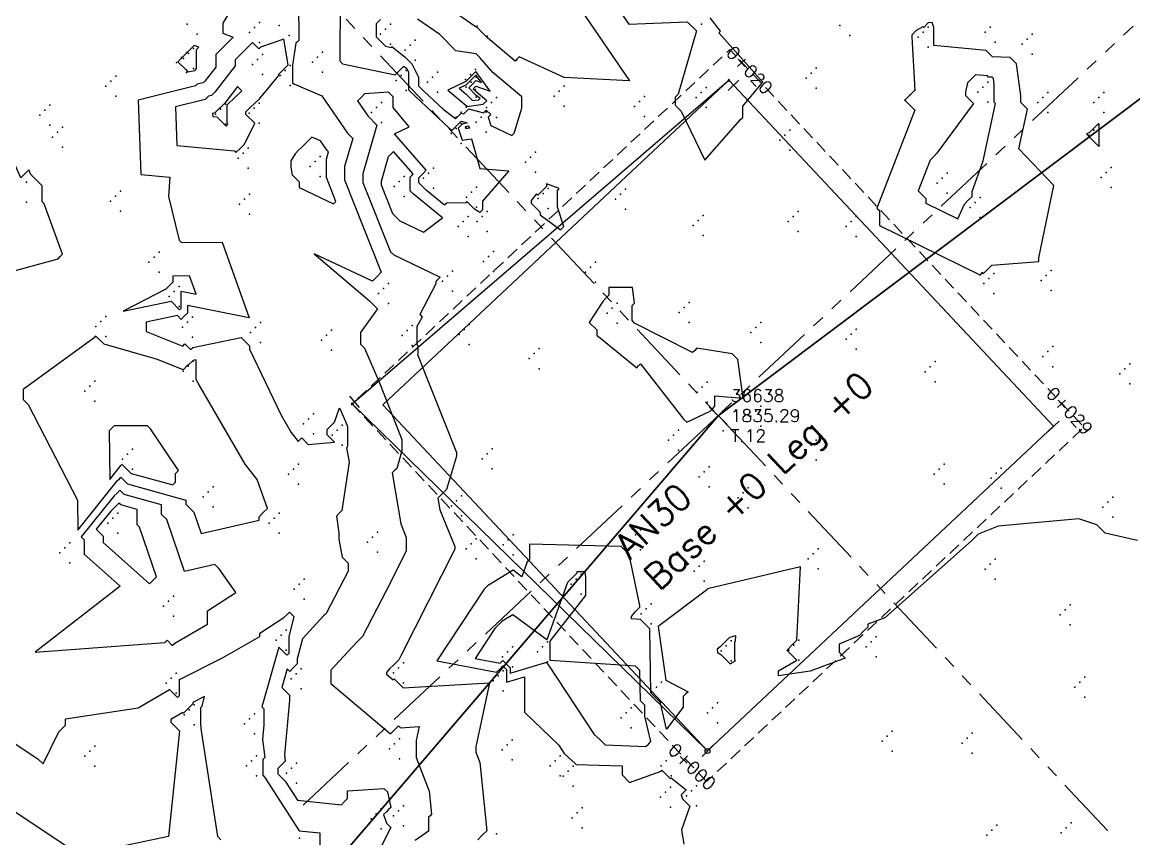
# Model space of a CAD drawing. Header units: metres. Extents: x 419582 to 423558, y 4805372 to 4807539.
# Drawn here: x 421937.01 to 421959.23, y 4806604.54 to 4806620.87 of the extents above; entities that cross this region are included whole.
import ezdxf

# ---------------------------------------------------------------- set-up
doc = ezdxf.new("R2010")
doc.units = ezdxf.units.M
doc.linetypes.add('HIDDEN', pattern=[0.375, 0.25, -0.125])
doc.linetypes.add('PHANTOM', pattern=[2.5, 1.25, -0.25, 0.25, -0.25, 0.25, -0.25])
for name, color, linetype in [('_pieds', 253, 'HIDDEN'), ('C-ROAD-CNTR-N', 92, 'Continuous'), ('C-ROAD-STAN', 11, 'Continuous'), ('C-ROAD-STAN-MAJR', 11, 'Continuous'), ('C-ROAD-STAN-MINR', 11, 'Continuous'), ('C-TINN', 4, 'Continuous'), ('C-TOPO-MAJR', 9, 'Continuous'), ('C-TOPO-MINR', 8, 'Continuous'), ('LS', 7, 'Continuous'), ('V-NODE', 1, 'Continuous'), ('V-NODE-TEXT', 11, 'Continuous')]:
    doc.layers.add(name, color=color, linetype=linetype)
doc.styles.get("Standard").update_dxf_attribs({"font": 'simplex.shx'})

# ---------------------------------------------------------------- blocks, each defined once
blk = doc.blocks.new('AN30 +0 +0')
at = {"linetype": 'PHANTOM', "flags": 128}
for points in [[(0, -11.382), (0, 11.382)], [(-11.382, 0), (11.382, 0)]]:
    blk.add_lwpolyline(points, dxfattribs=at)
at = {"flags": 128}
blk.add_lwpolyline([(-4.744, -4.744), (-4.744, 4.744), (4.744, 4.744), (4.744, -4.744)], close=True, dxfattribs=at)
at = {"layer": 'LS', "insert": (-3.273, -0.383), "char_height": 0.51577, "width": 9.13592, "attachment_point": 1}
blk.add_mtext('AN30\\PBase +0 Leg +0', dxfattribs=at)
blk = doc.blocks.new('*U67')
at = {"color": 0, "linetype": 'ByBlock', "lineweight": -2, "transparency": 16777216}
for p, q in [((-0.707, -0.707), (0.707, 0.707)), ((-0.707, 0.707), (0.707, -0.707))]:
    blk.add_line(p, q, dxfattribs=at)
blk = doc.blocks.new('AeccTickTriangle')
at = {"color": 0, "linetype": 'ByBlock', "lineweight": -2}
blk.add_lwpolyline([(0, 0.67), (-0.58, -0.33), (0.58, -0.33)], close=True, dxfattribs=at)
at = {"color": 0, "linetype": 'ByBlock', "lineweight": -2, "const_width": 0.0625}
blk.add_lwpolyline([(-0.03, 0, 1), (0.03, 0, 1)], format="xyb", close=True, dxfattribs=at)
blk = doc.blocks.new('AeccTickLine')
blk.add_line((0, -0.5), (0, 0.5))

msp = doc.modelspace()

# ---------------------------------------------------------------- linework, layer by layer
at = {"color": 31, "lineweight": 30, "true_color": 0xffbd7a, "elevation": 1718.013}
msp.add_lwpolyline([(423449.834, 4807399.592), (423130.593, 4807500.114), (421950.92, 4806612.998), (421795.045, 4806430.988), (421305.015, 4806147.038), (421305.015, 4806147.038), (420630.083, 4805770.97), (419765.157, 4805549.54), (419617.356, 4805580.088)], dxfattribs=at)
at = {"layer": '_pieds', "elevation": 1838.947, "flags": 128}
msp.add_lwpolyline([(421950.688, 4806605.684), (421943.602, 4806613.234), (421951.152, 4806620.32), (421958.238, 4806612.77)], close=True, dxfattribs=at)
at = {"layer": 'C-ROAD-CNTR-N', "color": 92, "linetype": 'Continuous', "lineweight": -3, "flags": 128}
msp.add_lwpolyline([(421950.707, 4806606.296), (421943.602, 4806613.234), (421951.133, 4806619.708), (421957.626, 4806612.789)], dxfattribs=at)
at = {"layer": 'C-ROAD-STAN', "color": 11, "linetype": 'Continuous', "lineweight": -3}
msp.add_circle((421950.707, 4806606.296), 0.05, dxfattribs=at)
at = {"layer": 'C-TINN', "color": 4, "linetype": 'Continuous', "lineweight": -3}
for p in [(421940.3, 4806620.83, 1832.55), (421941.65, 4806620.76, 1833.47), (421941.75, 4806620.86, 1833.47), (421942.14, 4806620.8, 1833.78), (421944.37, 4806620.83, 1836.12), (421946.1, 4806620.79, 1834.95), (421950.59, 4806620.83, 1836.09), (421953.35, 4806620.8, 1835.24), (421955.12, 4806620.77, 1836.08), (421956.36, 4806620.77, 1835.27), (421940.5, 4806620.63, 1832.55), (421941.55, 4806620.66, 1833.47), (421942.34, 4806620.6, 1833.78), (421944.17, 4806620.63, 1836.12), (421944.27, 4806620.73, 1836.12), (421946.3, 4806620.59, 1834.95), (421953.55, 4806620.6, 1835.24), (421954.92, 4806620.57, 1836.08), (421955.02, 4806620.67, 1836.08), (421956.26, 4806620.67, 1835.27), (421957.1, 4806620.53, 1835.33), (421957.2, 4806620.63, 1835.33), (421940.43, 4806620.34, 1831.85), (421941.75, 4806620.46, 1833.47), (421944.37, 4806620.43, 1836.12), (421944.66, 4806620.31, 1836.69), (421944.76, 4806620.41, 1836.69), (421944.86, 4806620.51, 1836.69), (421955.12, 4806620.37, 1836.08), (421956.46, 4806620.47, 1835.27), (421957, 4806620.43, 1835.33), (421940.19, 4806620.16, 1832.04), (421940.23, 4806620.14, 1831.85), (421940.29, 4806620.26, 1832.04), (421940.33, 4806620.24, 1831.85), (421941.71, 4806620.12, 1834.9), (421941.81, 4806620.22, 1834.9), (421942.91, 4806620.17, 1834.53), (421943.01, 4806620.27, 1834.53), (421944.86, 4806620.11, 1836.69), (421957.2, 4806620.23, 1835.33), (421940.09, 4806620.06, 1832.04), (421940.29, 4806619.86, 1832.04), (421940.43, 4806619.94, 1831.85), (421941.61, 4806620.02, 1834.9), (421942.26, 4806619.9, 1833.93), (421942.36, 4806620, 1833.93), (421942.81, 4806620.07, 1834.53), (421943.01, 4806619.87, 1834.53), (421944.683, 4806619.901, 1834.787), (421945.31, 4806619.87, 1836.89), (421946.07, 4806619.92, 1836.59), (421952.88, 4806619.95, 1835.54), (421938.78, 4806619.69, 1832.4), (421938.88, 4806619.79, 1832.4), (421941.81, 4806619.82, 1834.9), (421942.16, 4806619.8, 1833.93), (421944.483, 4806619.701, 1834.787), (421944.583, 4806619.801, 1834.787), (421945.11, 4806619.67, 1836.89), (421945.21, 4806619.77, 1836.89), (421945.87, 4806619.72, 1836.59), (421945.97, 4806619.82, 1836.59), (421945.98, 4806619.67, 1834.4), (421946.08, 4806619.77, 1834.4), (421952.68, 4806619.75, 1835.54), (421952.78, 4806619.85, 1835.54), (421956.31, 4806619.67, 1837.24), (421938.68, 4806619.59, 1832.4), (421942.36, 4806619.6, 1833.93), (421944.683, 4806619.501, 1834.787), (421945.31, 4806619.47, 1836.89), (421945.88, 4806619.57, 1834.4), (421946.07, 4806619.52, 1836.59), (421947.74, 4806619.49, 1835.07), (421947.84, 4806619.59, 1835.07), (421950.58, 4806619.46, 1836.6), (421950.68, 4806619.56, 1836.6), (421952.88, 4806619.55, 1835.54), (421954.85, 4806619.51, 1836), (421956.11, 4806619.47, 1837.24), (421956.21, 4806619.57, 1837.24), (421957.51, 4806619.46, 1835.37), (421958.63, 4806619.46, 1835.25), (421937.56, 4806619.21, 1832.44), (421938.88, 4806619.39, 1832.4), (421941.07, 4806619.23, 1835.08), (421941.74, 4806619.25, 1833.84), (421944.19, 4806619.26, 1835.19), (421946.08, 4806619.37, 1834.4), (421946.39, 4806619.26, 1836.73), (421946.49, 4806619.36, 1836.73), (421947.64, 4806619.39, 1835.07), (421949.35, 4806619.28, 1835.12), (421949.45, 4806619.38, 1835.12), (421950.48, 4806619.36, 1836.6), (421954.65, 4806619.31, 1836), (421954.75, 4806619.41, 1836), (421956.31, 4806619.27, 1837.24), (421957.31, 4806619.26, 1835.37), (421957.41, 4806619.36, 1835.37), (421958.43, 4806619.26, 1835.25), (421958.53, 4806619.36, 1835.25), (421937.36, 4806619.01, 1832.44), (421937.46, 4806619.11, 1832.44), (421940.87, 4806619.03, 1835.08), (421940.97, 4806619.13, 1835.08), (421941.54, 4806619.05, 1833.84), (421941.64, 4806619.15, 1833.84), (421943.99, 4806619.06, 1835.19), (421944.09, 4806619.16, 1835.19), (421945.68, 4806618.97, 1836.13), (421945.78, 4806619.07, 1836.13), (421945.88, 4806619.17, 1836.13), (421946.18, 4806618.97, 1835.41), (421946.28, 4806619.07, 1835.41), (421946.29, 4806619.16, 1836.73), (421947.84, 4806619.19, 1835.07), (421949.25, 4806619.18, 1835.12), (421949.45, 4806618.98, 1835.12), (421950.68, 4806619.16, 1836.6), (421954.85, 4806619.11, 1836), (421957.51, 4806619.06, 1835.37), (421958.63, 4806619.06, 1835.25), (421937.56, 4806618.81, 1832.44), (421937.81, 4806618.77, 1832.49), (421941.07, 4806618.83, 1835.08), (421941.74, 4806618.85, 1833.84), (421944.19, 4806618.86, 1835.19), (421945.78, 4806618.84, 1834.71), (421945.88, 4806618.77, 1836.13), (421946.08, 4806618.87, 1835.41), (421946.49, 4806618.96, 1836.73), (421958.53, 4806618.81, 1834.98), (421937.61, 4806618.57, 1832.49), (421937.71, 4806618.67, 1832.49), (421945.58, 4806618.64, 1834.71), (421945.68, 4806618.74, 1834.71), (421946.28, 4806618.67, 1835.41), (421952.25, 4806618.61, 1835.23), (421952.35, 4806618.71, 1835.23), (421958.33, 4806618.61, 1834.98), (421958.43, 4806618.71, 1834.98), (421937.81, 4806618.37, 1832.49), (421941.52, 4806618.35, 1833.79), (421945.78, 4806618.44, 1834.71), (421952.15, 4806618.51, 1835.23), (421952.35, 4806618.31, 1835.23), (421958.53, 4806618.41, 1834.98), (421941.32, 4806618.15, 1833.79), (421941.42, 4806618.25, 1833.79), (421942.86, 4806618.08, 1832.65), (421942.96, 4806618.18, 1832.65), (421947.17, 4806618.17, 1835.11), (421947.27, 4806618.27, 1835.11), (421941.52, 4806617.95, 1833.79), (421942.76, 4806617.98, 1832.65), (421945.23, 4806617.95, 1834.43), (421947.07, 4806618.07, 1835.11), (421947.27, 4806617.87, 1835.11), (421958.68, 4806617.86, 1835.45), (421958.78, 4806617.96, 1835.45), (421937.09, 4806617.67, 1831.9), (421942.96, 4806617.78, 1832.65), (421944.54, 4806617.68, 1836.71), (421944.64, 4806617.78, 1836.71), (421945.03, 4806617.75, 1834.43), (421945.13, 4806617.85, 1834.43), (421955.3, 4806617.65, 1837.46), (421955.4, 4806617.75, 1837.46), (421955.5, 4806617.85, 1837.46), (421958.58, 4806617.76, 1835.45), (421938.97, 4806617.49, 1832.43), (421941.55, 4806617.43, 1833.84), (421944.44, 4806617.58, 1836.71), (421945.23, 4806617.55, 1834.43), (421945.99, 4806617.47, 1834.79), (421946.09, 4806617.57, 1834.79), (421947.42, 4806617.44, 1836.13), (421947.52, 4806617.54, 1836.13), (421948.97, 4806617.43, 1835.21), (421949.07, 4806617.53, 1835.21), (421955.5, 4806617.45, 1837.46), (421958.78, 4806617.56, 1835.45), (421937.09, 4806617.27, 1831.9), (421938.77, 4806617.29, 1832.43), (421938.87, 4806617.39, 1832.43), (421941.35, 4806617.23, 1833.84), (421941.45, 4806617.33, 1833.84), (421944.64, 4806617.38, 1836.71), (421945.89, 4806617.37, 1834.79), (421947.32, 4806617.34, 1836.13), (421948.87, 4806617.33, 1835.21), (421956.06, 4806617.26, 1836.85), (421956.16, 4806617.36, 1836.85), (421938.97, 4806617.09, 1832.43), (421941.55, 4806617.03, 1833.84), (421945.92, 4806616.98, 1835.71), (421946.09, 4806617.17, 1834.79), (421946.2, 4806616.98, 1835.16), (421946.3, 4806617.08, 1835.16), (421947.52, 4806617.14, 1836.13), (421949.07, 4806617.13, 1835.21), (421950.62, 4806617, 1835.37), (421952.42, 4806616.98, 1835.36), (421952.52, 4806617.08, 1835.36), (421953.68, 4806616.98, 1835.5), (421955.96, 4806617.16, 1836.85), (421945.72, 4806616.78, 1835.71), (421945.82, 4806616.88, 1835.71), (421946.1, 4806616.88, 1835.16), (421950.42, 4806616.8, 1835.37), (421950.52, 4806616.9, 1835.37), (421952.32, 4806616.88, 1835.36), (421953.48, 4806616.78, 1835.5), (421953.58, 4806616.88, 1835.5), (421956.16, 4806616.96, 1836.85), (421945.92, 4806616.58, 1835.71), (421946.3, 4806616.68, 1835.16), (421950.62, 4806616.6, 1835.37), (421952.52, 4806616.68, 1835.36), (421953.68, 4806616.58, 1835.5), (421939.64, 4806616.17, 1832.72), (421939.74, 4806616.27, 1832.72), (421946.23, 4806616.08, 1835.24), (421946.33, 4806616.18, 1835.24), (421946.43, 4806616.28, 1835.24), (421939.54, 4806616.07, 1832.72), (421939.74, 4806615.87, 1832.72), (421945.61, 4806615.89, 1835.12), (421946.43, 4806615.88, 1835.24), (421948.27, 4806615.87, 1835.74), (421948.37, 4806615.97, 1835.74), (421948.47, 4806616.07, 1835.74), (421957.58, 4806615.9, 1835.82), (421944.33, 4806615.64, 1834.16), (421945.41, 4806615.69, 1835.12), (421945.51, 4806615.79, 1835.12), (421948.47, 4806615.67, 1835.74), (421956.23, 4806615.64, 1835.85), (421956.33, 4806615.74, 1835.85), (421956.43, 4806615.84, 1835.85), (421957.38, 4806615.7, 1835.82), (421957.48, 4806615.8, 1835.82), (421940.04, 4806615.48, 1831.68), (421940.14, 4806615.58, 1831.68), (421944.13, 4806615.44, 1834.16), (421944.23, 4806615.54, 1834.16), (421945.61, 4806615.49, 1835.12), (421956.43, 4806615.44, 1835.85), (421957.58, 4806615.5, 1835.82), (421939.94, 4806615.38, 1831.68), (421944.33, 4806615.24, 1834.16), (421948.9, 4806615.25, 1836.16), (421950.34, 4806615.26, 1835.5), (421938.68, 4806614.98, 1832.12), (421940.14, 4806615.18, 1831.68), (421940.41, 4806614.97, 1833.8), (421948.7, 4806615.05, 1836.16), (421948.8, 4806615.15, 1836.16), (421950.14, 4806615.06, 1835.5), (421950.24, 4806615.16, 1835.5), (421938.48, 4806614.78, 1832.12), (421938.58, 4806614.88, 1832.12), (421940.21, 4806614.77, 1833.8), (421940.31, 4806614.87, 1833.8), (421941.67, 4806614.76, 1833.21), (421941.77, 4806614.86, 1833.21), (421944.8, 4806614.8, 1834.96), (421945.94, 4806614.82, 1835.35), (421948.9, 4806614.85, 1836.16), (421950.34, 4806614.86, 1835.5), (421951.67, 4806614.76, 1835.51), (421951.77, 4806614.86, 1835.51), (421938.68, 4806614.58, 1832.12), (421940.41, 4806614.57, 1833.8), (421941.57, 4806614.66, 1833.21), (421943.09, 4806614.61, 1833.33), (421943.19, 4806614.71, 1833.33), (421944.6, 4806614.6, 1834.96), (421944.7, 4806614.7, 1834.96), (421945.74, 4806614.62, 1835.35), (421945.84, 4806614.72, 1835.35), (421951.57, 4806614.66, 1835.51), (421953.48, 4806614.53, 1835.66), (421953.58, 4806614.63, 1835.66), (421953.68, 4806614.73, 1835.66), (421941.77, 4806614.46, 1833.21), (421942.99, 4806614.51, 1833.33), (421943.19, 4806614.31, 1833.33), (421944.8, 4806614.4, 1834.96), (421945.94, 4806614.42, 1835.35), (421947.34, 4806614.34, 1835.55), (421951.77, 4806614.46, 1835.51), (421953.68, 4806614.33, 1835.66), (421957.61, 4806614.38, 1835.87), (421940.42, 4806614.09, 1831.94), (421947.14, 4806614.14, 1835.55), (421947.24, 4806614.24, 1835.55), (421955.26, 4806614.08, 1835.79), (421957.41, 4806614.18, 1835.87), (421957.51, 4806614.28, 1835.87), (421940.22, 4806613.89, 1831.94), (421940.32, 4806613.99, 1831.94), (421947.34, 4806613.94, 1835.55), (421955.06, 4806613.88, 1835.79), (421955.16, 4806613.98, 1835.79), (421957.61, 4806613.98, 1835.87), (421959.05, 4806613.94, 1835.73), (421959.15, 4806614.04, 1835.73), (421938.46, 4806613.69, 1831.42), (421940.42, 4806613.69, 1831.94), (421950.7, 4806613.67, 1836.66), (421955.26, 4806613.68, 1835.79), (421958.95, 4806613.84, 1835.73), (421959.15, 4806613.64, 1835.73), (421938.26, 4806613.49, 1831.42), (421938.36, 4806613.59, 1831.42), (421950.5, 4806613.47, 1836.66), (421950.6, 4806613.57, 1836.66), (421938.46, 4806613.29, 1831.42), (421950.7, 4806613.27, 1836.66), (421951.77, 4806613.19, 1835.68), (421942.83, 4806613.04, 1833.27), (421950.92, 4806613, 1835.29), (421951.02, 4806613.1, 1835.29), (421951.57, 4806612.99, 1835.68), (421951.67, 4806613.09, 1835.68), (421942.63, 4806612.84, 1833.27), (421942.73, 4806612.94, 1833.27), (421943.4, 4806612.81, 1832.9), (421950.82, 4806612.9, 1835.29), (421951.77, 4806612.79, 1835.68), (421942.83, 4806612.64, 1833.27), (421943.2, 4806612.61, 1832.9), (421943.3, 4806612.71, 1832.9), (421950.03, 4806612.61, 1835.74), (421950.13, 4806612.71, 1835.74), (421951.02, 4806612.7, 1835.29), (421939.21, 4806612.33, 1830.6), (421943.4, 4806612.41, 1832.9), (421946.4, 4806612.34, 1835.47), (421949.93, 4806612.51, 1835.74), (421950.13, 4806612.31, 1835.74), (421952.68, 4806612.31, 1835.75), (421952.78, 4806612.41, 1835.75), (421952.88, 4806612.51, 1835.75), (421939.01, 4806612.13, 1830.6), (421939.11, 4806612.23, 1830.6), (421946.2, 4806612.14, 1835.47), (421946.3, 4806612.24, 1835.47), (421952.88, 4806612.11, 1835.75), (421939.21, 4806611.93, 1830.6), (421942.43, 4806611.93, 1832.5), (421942.53, 4806612.03, 1832.5), (421946.4, 4806611.94, 1835.47), (421950.64, 4806611.88, 1835.72), (421950.74, 4806611.98, 1835.72), (421955.34, 4806611.93, 1835.86), (421955.44, 4806612.03, 1835.86), (421956.58, 4806611.95, 1835.92), (421942.33, 4806611.83, 1832.5), (421950.54, 4806611.78, 1835.72), (421955.24, 4806611.83, 1835.86), (421956.38, 4806611.75, 1835.92), (421956.48, 4806611.85, 1835.92), (421940.72, 4806611.48, 1831.3), (421940.82, 4806611.58, 1831.3), (421942.53, 4806611.63, 1832.5), (421950.74, 4806611.58, 1835.72), (421951.42, 4806611.46, 1835.79), (421951.52, 4806611.56, 1835.79), (421955.44, 4806611.63, 1835.86), (421956.58, 4806611.55, 1835.92), (421940.62, 4806611.38, 1831.3), (421945.59, 4806611.2, 1835.3), (421945.69, 4806611.3, 1835.3), (421945.79, 4806611.4, 1835.3), (421951.32, 4806611.36, 1835.79), (421958.71, 4806611.27, 1835.98), (421958.81, 4806611.37, 1835.98), (421938.92, 4806611.05, 1834.79), (421940.82, 4806611.18, 1831.3), (421942.14, 4806611.05, 1832.15), (421945.79, 4806611, 1835.3), (421951.52, 4806611.16, 1835.79), (421958.61, 4806611.17, 1835.98), (421958.81, 4806610.97, 1835.98), (421938.72, 4806610.85, 1834.79), (421938.82, 4806610.95, 1834.79), (421941.94, 4806610.85, 1832.15), (421942.04, 4806610.95, 1832.15), (421938.92, 4806610.65, 1834.79), (421942.14, 4806610.65, 1832.15), (421944.01, 4806610.57, 1833.41), (421944.11, 4806610.67, 1833.41), (421946.08, 4806610.54, 1835.23), (421946.82, 4806610.62, 1835.65), (421949.27, 4806610.62, 1835.74), (421949.37, 4806610.72, 1835.74), (421937.86, 4806610.36, 1832.25), (421937.96, 4806610.46, 1832.25), (421943.91, 4806610.47, 1833.41), (421945.88, 4806610.34, 1835.23), (421945.98, 4806610.44, 1835.23), (421946.62, 4806610.42, 1835.65), (421946.72, 4806610.52, 1835.65), (421949.17, 4806610.52, 1835.74), (421949.37, 4806610.32, 1835.74), (421952.92, 4806610.34, 1835.88), (421937.76, 4806610.26, 1832.25), (421944.11, 4806610.27, 1833.41), (421946.08, 4806610.14, 1835.23), (421946.82, 4806610.22, 1835.65), (421950.64, 4806610.09, 1835.84), (421952.72, 4806610.14, 1835.88), (421952.82, 4806610.24, 1835.88), (421956.46, 4806610.13, 1836.07), (421937.96, 4806610.06, 1832.25), (421950.44, 4806609.89, 1835.84), (421950.54, 4806609.99, 1835.84), (421952.92, 4806609.94, 1835.88), (421956.26, 4806609.93, 1836.07), (421956.36, 4806610.03, 1836.07), (421942.64, 4806609.73, 1832.39), (421948.08, 4806609.73, 1837.09), (421948.18, 4806609.83, 1837.09), (421950.64, 4806609.69, 1835.84), (421956.46, 4806609.73, 1836.07), (421942.44, 4806609.53, 1832.39), (421942.54, 4806609.63, 1832.39), (421947.98, 4806609.63, 1837.09), (421948.18, 4806609.43, 1837.09), (421939.83, 4806609.19, 1833.65), (421939.93, 4806609.29, 1833.65), (421940.03, 4806609.39, 1833.65), (421942.64, 4806609.33, 1832.39), (421949.58, 4806609.24, 1835.88), (421957.96, 4806609.22, 1836.09), (421940.03, 4806608.99, 1833.65), (421949.38, 4806609.04, 1835.88), (421949.48, 4806609.14, 1835.88), (421957.76, 4806609.02, 1836.09), (421957.86, 4806609.12, 1836.09), (421949.58, 4806608.84, 1835.88), (421957.96, 4806608.82, 1836.09), (421942.18, 4806608.61, 1831.69), (421942.28, 4806608.71, 1831.69), (421954.08, 4806608.58, 1836.02), (421942.08, 4806608.51, 1831.69), (421942.28, 4806608.31, 1831.69), (421946.81, 4806608.38, 1837.72), (421947.41, 4806608.38, 1837.03), (421947.51, 4806608.48, 1837.03), (421951.08, 4806608.4, 1837.07), (421951.18, 4806608.5, 1837.07), (421952.33, 4806608.31, 1835.97), (421952.43, 4806608.41, 1835.97), (421952.53, 4806608.51, 1835.97), (421953.88, 4806608.38, 1836.02), (421953.98, 4806608.48, 1836.02), (421946.61, 4806608.18, 1837.72), (421946.71, 4806608.28, 1837.72), (421947.31, 4806608.28, 1837.03), (421947.51, 4806608.08, 1837.03), (421950.98, 4806608.3, 1837.07), (421951.18, 4806608.1, 1837.07), (421952.53, 4806608.11, 1835.97), (421954.08, 4806608.18, 1836.02), (421942.58, 4806607.94, 1833.46), (421944.43, 4806607.86, 1835.13), (421944.53, 4806607.96, 1835.13), (421944.63, 4806608.06, 1835.13), (421946.62, 4806607.9, 1835.05), (421946.81, 4806607.98, 1837.72), (421939.88, 4806607.65, 1832.27), (421939.98, 4806607.75, 1832.27), (421940.08, 4806607.85, 1832.27), (421942.38, 4806607.74, 1833.46), (421942.48, 4806607.84, 1833.46), (421944.63, 4806607.66, 1835.13), (421946.42, 4806607.7, 1835.05), (421946.52, 4806607.8, 1835.05), (421949.79, 4806607.67, 1835.92), (421958.15, 4806607.67, 1836.12), (421958.25, 4806607.77, 1836.12), (421940.08, 4806607.45, 1832.27), (421942.58, 4806607.54, 1833.46), (421946.62, 4806607.5, 1835.05), (421949.59, 4806607.47, 1835.92), (421949.69, 4806607.57, 1835.92), (421958.05, 4806607.57, 1836.12), (421940.44, 4806607.22, 1830.9), (421949.79, 4806607.27, 1835.92), (421950.91, 4806607.26, 1836.09), (421958.25, 4806607.37, 1836.12), (421940.24, 4806607.02, 1830.9), (421940.34, 4806607.12, 1830.9), (421941.65, 4806607.04, 1831.63), (421949.08, 4806607.06, 1837.89), (421949.18, 4806607.16, 1837.89), (421950.71, 4806607.06, 1836.09), (421950.81, 4806607.16, 1836.09), (421940.44, 4806606.82, 1830.9), (421941.45, 4806606.84, 1831.63), (421941.55, 4806606.94, 1831.63), (421948.98, 4806606.96, 1837.89), (421949.18, 4806606.76, 1837.89), (421950.91, 4806606.86, 1836.09), (421941.65, 4806606.64, 1831.63), (421944.55, 4806606.54, 1833.72), (421954.3, 4806606.59, 1836.19), (421954.4, 4806606.69, 1836.19), (421955.9, 4806606.55, 1836.14), (421956, 4806606.65, 1836.14), (421938.46, 4806606.39, 1831.58), (421944.35, 4806606.34, 1833.72), (421944.45, 4806606.44, 1833.72), (421946.6, 4806606.32, 1835.44), (421946.7, 4806606.42, 1835.44), (421946.8, 4806606.52, 1835.44), (421954.2, 4806606.49, 1836.19), (421955.8, 4806606.45, 1836.14), (421938.26, 4806606.19, 1831.58), (421938.36, 4806606.29, 1831.58), (421941.59, 4806606.1, 1831.59), (421941.69, 4806606.2, 1831.59), (421944.55, 4806606.14, 1833.72), (421946.8, 4806606.12, 1835.44), (421947.66, 4806606.1, 1835.87), (421947.76, 4806606.2, 1835.87), (421949.88, 4806606.1, 1836.08), (421949.98, 4806606.2, 1836.08), (421954.4, 4806606.29, 1836.19), (421956, 4806606.25, 1836.14), (421938.46, 4806605.99, 1831.58), (421941.49, 4806606, 1831.59), (421942.39, 4806605.95, 1833.56), (421942.49, 4806606.05, 1833.56), (421947.56, 4806606, 1835.87), (421947.92, 4806605.89, 1835.9), (421948.02, 4806605.99, 1835.9), (421949.78, 4806606, 1836.08), (421941.69, 4806605.8, 1831.59), (421942.29, 4806605.85, 1833.56), (421942.49, 4806605.65, 1833.56), (421947.76, 4806605.8, 1835.87), (421947.82, 4806605.79, 1835.9), (421949.98, 4806605.8, 1836.08), (421948.02, 4806605.59, 1835.9), (421949.87, 4806605.47, 1835.6), (421949.97, 4806605.57, 1835.6), (421950.39, 4806605.5, 1836.14), (421950.49, 4806605.6, 1836.14), (421944.63, 4806605.2, 1833.49), (421949.77, 4806605.37, 1835.6), (421950.29, 4806605.4, 1836.14), (421950.49, 4806605.2, 1836.14), (421944.08, 4806605.04, 1832.63), (421944.18, 4806605.14, 1832.63), (421944.43, 4806605, 1833.49), (421944.53, 4806605.1, 1833.49), (421948.1, 4806605.06, 1835.88), (421948.2, 4806605.16, 1835.88), (421949.97, 4806605.17, 1835.6), (421943.98, 4806604.94, 1832.63), (421944.63, 4806604.8, 1833.49), (421948, 4806604.96, 1835.88), (421948.2, 4806604.76, 1835.88), (421956.49, 4806604.81, 1836.16), (421957.88, 4806604.76, 1836.08), (421957.98, 4806604.86, 1836.08), (421942.55, 4806604.55, 1831.75), (421944.18, 4806604.74, 1832.63), (421946.49, 4806604.64, 1835.18), (421956.29, 4806604.61, 1836.16), (421956.39, 4806604.71, 1836.16), (421957.78, 4806604.66, 1836.08)]:
    msp.add_point(p, dxfattribs=at)
at = {"layer": 'C-TOPO-MAJR', "color": 9, "linetype": 'Continuous', "lineweight": -3, "elevation": 1835, "flags": 128}
for points in [[(421943.366, 4806621.779), (421943.353, 4806620.376), (421943.353, 4806620.095), (421943.412, 4806620.036), (421944.465, 4806619.817), (421944.549, 4806619.902), (421944.633, 4806619.986), (421944.68, 4806619.947), (421944.703, 4806619.924), (421944.726, 4806619.878), (421944.726, 4806619.518), (421944.747, 4806619.498), (421945.544, 4806618.75), (421945.6, 4806618.707), (421945.68, 4806618.787), (421945.76, 4806618.867), (421945.78, 4806618.887), (421945.904, 4806618.852), (421945.8, 4806618.826), (421945.721, 4806618.746), (421945.8, 4806618.507), (421945.987, 4806618.535), (421946.154, 4806617.943), (421946.733, 4806617.898), (421946.209, 4806617.292), (421946.209, 4806617.119), (421946.152, 4806617.062), (421946.051, 4806617.127), (421945.897, 4806617.281), (421945.874, 4806617.258), (421945.493, 4806617.252), (421945.448, 4806617.207), (421945.083, 4806617.508), (421944.933, 4806617.657), (421944.933, 4806617.758), (421945.008, 4806617.832), (421945.083, 4806617.908), (421944.45, 4806618.633), (421944.74, 4806618.773), (421944.422, 4806619.162), (421944.422, 4806619.374), (421944.328, 4806619.468), (421943.85, 4806619.436), (421943.779, 4806619.364), (421943.708, 4806619.293), (421943.913, 4806618.994), (421944.098, 4806618.809), (421943.817, 4806617.833), (421943.817, 4806617.664), (421944.366, 4806616.279), (421944.432, 4806616.213), (421945.362, 4806615.771), (421945.275, 4806615.684), (421945.275, 4806615.634), (421944.953, 4806615.022), (421945.003, 4806614.973), (421944.896, 4806614.782), (421944.896, 4806614.423), (421944.917, 4806614.402), (421944.918, 4806614.231), (421944.91, 4806614.223), (421945.688, 4806612.263), (421945.688, 4806612.189), (421945.491, 4806611.526), (421945.404, 4806611.439), (421945.316, 4806611.351), (421945.355, 4806611.116), (421945.656, 4806610.382), (421945.656, 4806610.331), (421944.591, 4806608.227), (421944.536, 4806608.12), (421944.44, 4806608.025), (421944.345, 4806607.93), (421944.286, 4806607.866), (421944.286, 4806607.835), (421944.423, 4806607.72), (421944.432, 4806607.729), (421944.441, 4806607.738), (421944.623, 4806607.557), (421946.35, 4806607.656), (421946.076, 4806606.376), (421946.076, 4806606.274), (421946.155, 4806606.067), (421946.292, 4806604.7), (421946.203, 4806604.61), (421946.113, 4806604.521)], [(421948.178, 4806621.108), (421949.144, 4806619.694), (421947.844, 4806619.763), (421946.942, 4806620.173), (421946.9, 4806620.132), (421946.858, 4806620.09), (421946.305, 4806620.555), (421946.293, 4806620.57), (421946.099, 4806620.763), (421946.08, 4806620.766), (421946.064, 4806620.782), (421944.98, 4806621.535)]]:
    msp.add_lwpolyline(points, dxfattribs=at)
for points in [[(421946.011, 4806619.301), (421946.134, 4806619.316), (421946.16, 4806619.342), (421946.077, 4806619.411), (421945.932, 4806619.556), (421946.005, 4806619.629), (421946.077, 4806619.702), (421946.186, 4806619.664), (421946.077, 4806619.811), (421946.05, 4806619.784), (421945.977, 4806619.711), (421945.95, 4806619.684), (421945.877, 4806619.611), (421945.743, 4806619.546), (421945.88, 4806619.431), (421946.011, 4806619.301)], [(421940.898, 4806618.975), (421941.086, 4806618.788), (421941.092, 4806618.794), (421941.098, 4806618.8), (421941.113, 4806618.831), (421941.1, 4806618.844), (421941.1, 4806619.218), (421941.107, 4806619.225), (421941.113, 4806619.231), (421941.399, 4806619.492), (421941.31, 4806619.581), (421941.054, 4806619.248), (421940.957, 4806619.15), (421940.952, 4806619.149), (421940.855, 4806619.052), (421940.811, 4806619.041), (421940.813, 4806618.984), (421940.898, 4806618.975)], [(421958.523, 4806618.843), (421958.43, 4806618.751), (421958.337, 4806618.658), (421958.288, 4806618.633), (421958.341, 4806618.574), (421958.532, 4806618.382), (421958.536, 4806618.387), (421958.541, 4806618.391), (421958.537, 4806618.458), (421958.537, 4806618.829), (421958.523, 4806618.843)]]:
    msp.add_lwpolyline(points, close=True, dxfattribs=at)
at = {"layer": 'C-TOPO-MINR', "color": 8, "linetype": 'Continuous', "lineweight": -3, "flags": 128}
for points, elevation in [([(421942.523, 4806621.202), (421942.537, 4806620.786), (421942.537, 4806620.503), (421942.507, 4806620.474), (421942.478, 4806620.445), (421942.412, 4806620.008), (421942.412, 4806619.655), (421942.436, 4806619.632), (421942.996, 4806619.394), (421943.507, 4806618.648), (421943.614, 4806618.541), (421943.452, 4806617.98), (421943.452, 4806617.713), (421944.185, 4806615.867), (421944.095, 4806615.777), (421944.006, 4806615.688), (421942.84, 4806616.235), (421943.949, 4806615.299), (421944.11, 4806615.138), (421943.77, 4806614.665), (421943.77, 4806614.429), (421943.852, 4806614.347), (421944.148, 4806613.659), (421944.598, 4806612.523), (421944.598, 4806612.294), (421944.495, 4806611.947), (421944.45, 4806611.901), (421944.404, 4806611.855), (421944.572, 4806610.835), (421944.684, 4806610.563), (421944.684, 4806610.293), (421944.288, 4806609.512), (421943.809, 4806608.584), (421943.751, 4806608.525), (421943.692, 4806608.466), (421943.178, 4806607.914), (421943.178, 4806607.643), (421944.366, 4806606.642), (421944.446, 4806606.722), (421944.526, 4806606.802), (421944.566, 4806606.762), (421944.944, 4806606.784), (421944.884, 4806606.504), (421944.884, 4806606.169), (421945.145, 4806605.493), (421945.191, 4806605.031), (421945.161, 4806605.001), (421945.131, 4806604.971), (421945.131, 4806604.691), (421944.865, 4806604.506)], 1834), ([(421948.794, 4806621.324), (421949.135, 4806620.825), (421950.303, 4806620.877), (421950.484, 4806620.695), (421950.122, 4806619.428), (421950.062, 4806619.368), (421950.062, 4806619.206), (421950.181, 4806619.087), (421950.651, 4806618.106), (421951.324, 4806618.875), (421951.368, 4806618.919), (421951.411, 4806618.963), (421951.411, 4806619.188), (421951.812, 4806619.668), (421950.932, 4806620.653), (421950.948, 4806620.67), (421950.965, 4806620.686), (421950.76, 4806620.957)], 1836), ([(421941.196, 4806621.15), (421941.014, 4806620.849), (421941.014, 4806620.645), (421941.225, 4806620.567), (421940.875, 4806620.219), (421940.875, 4806619.97), (421940.658, 4806619.687), (421940.622, 4806619.652), (421940.505, 4806619.629), (421940.473, 4806619.598), (421939.326, 4806619.309), (421939.379, 4806617.821), (421939.955, 4806617.767), (421939.932, 4806617.385), (421940.143, 4806616.51), (421940.193, 4806616.46), (421941.002, 4806616.466), (421941.546, 4806614.959), (421940.308, 4806615.2), (421940.308, 4806615.049), (421940.246, 4806614.987), (421940.184, 4806614.925), (421940.108, 4806615), (421939.481, 4806614.87), (421939.481, 4806614.68), (421940.214, 4806614.392), (421940.257, 4806614.435), (421940.371, 4806614.321), (421940.414, 4806614.364), (421941.38, 4806614.566), (421941.547, 4806614.399), (421941.547, 4806614.333), (421942.181, 4806613.013), (421942.382, 4806612.667), (421942.525, 4806612.486), (421942.56, 4806612.521), (421942.595, 4806612.556), (421942.725, 4806612.426), (421943.246, 4806612.472), (421943.1, 4806612.618), (421943.1, 4806612.726), (421943.173, 4806612.799), (421943.246, 4806612.872), (421943.351, 4806613.159), (421943.468, 4806612.887), (421943.509, 4806612.784), (421943.509, 4806612.399), (421943.5, 4806612.368), (421943.495, 4806612.364), (421943.491, 4806612.36), (421943.539, 4806612.069), (421943.398, 4806611.103), (421943.343, 4806611.048), (421943.288, 4806610.993), (421943.334, 4806610.659), (421943.334, 4806610.529), (421943.4, 4806610.173), (421943.519, 4806610.053), (421943.519, 4806609.892), (421943.083, 4806609.047), (421943.061, 4806609.025), (421943.039, 4806609.003), (421942.606, 4806608.538), (421942.502, 4806608.14), (421942.502, 4806608.036), (421942.428, 4806607.962), (421942.354, 4806607.888), (421942.302, 4806607.94), (421942.197, 4806607.564), (421942.346, 4806607.414), (421942.346, 4806607.314), (421942.246, 4806606.221), (421942.263, 4806606.093), (421942.191, 4806606.021), (421942.119, 4806605.949), (421942.119, 4806605.836), (421942.263, 4806605.693), (421942.509, 4806605.31), (421943.387, 4806605.222), (421943.447, 4806605.283), (421943.508, 4806605.343), (421943.508, 4806605.502), (421944.238, 4806605.547), (421944.306, 4806605.479), (421944.374, 4806605.166), (421944.331, 4806605.123), (421944.288, 4806605.08), (421944.231, 4806605.023), (421944.288, 4806604.852), (421944.374, 4806604.766), (421944.15, 4806604.317)], 1833), ([(421944.172, 4806620.919), (421944.085, 4806620.832), (421944.082, 4806620.603), (421944.082, 4806620.573), (421944.267, 4806620.388), (421944.38, 4806620.364), (421944.389, 4806620.373), (421944.398, 4806620.382), (421944.668, 4806620.162), (421944.796, 4806620.034), (421944.929, 4806619.768), (421944.929, 4806619.598), (421945.045, 4806619.483), (421945.42, 4806619.131), (421945.671, 4806618.94), (421945.68, 4806618.949), (421945.68, 4806618.949), (421945.689, 4806618.958), (421945.78, 4806619.049), (421945.834, 4806619.034), (421945.916, 4806619.116), (421945.934, 4806619.134), (421946.229, 4806619.055), (421946.284, 4806619.11), (421946.374, 4806619.021), (421946.319, 4806618.966), (421946.374, 4806618.8), (421946.796, 4806618.604), (421946.841, 4806618.649), (421946.996, 4806619.149), (421946.996, 4806619.373), (421946.412, 4806619.864), (421946.153, 4806620.161), (421946.081, 4806620.233), (421945.672, 4806620.292), (421945.352, 4806620.621), (421944.909, 4806620.929)], 1836), ([(421959.306, 4806610.502), (421958.655, 4806610.652), (421958.492, 4806610.815), (421958.132, 4806610.939), (421956.516, 4806610.793), (421956.12, 4806610.63), (421956.053, 4806610.563), (421955.987, 4806610.497), (421954.25, 4806608.961), (421953.914, 4806608.831), (421953.914, 4806608.774), (421953.829, 4806608.689), (421953.743, 4806608.603), (421953.34, 4806608.432), (421953.34, 4806608.272), (421953.46, 4806608.152), (421952.758, 4806607.889), (421952.125, 4806607.798), (421952.125, 4806607.897), (421952.493, 4806608.11), (421952.299, 4806608.304), (421952.299, 4806608.315), (421952.396, 4806608.412), (421952.493, 4806608.51), (421952.565, 4806609.975), (421950.71, 4806609.535), (421950.697, 4806609.522), (421950.684, 4806609.509), (421949.721, 4806608.786), (421949.873, 4806607.714), (421950.317, 4806607.477), (421950.27, 4806607.43), (421950.223, 4806607.383), (421950.223, 4806607.171), (421949.885, 4806606.735), (421949.765, 4806607.249), (421949.765, 4806607.266), (421949.573, 4806607.457), (421949.556, 4806608.74), (421949.368, 4806608.928), (421949.185, 4806608.94), (421949.185, 4806608.982), (421949.261, 4806609.079), (421949.351, 4806609.169), (421949.351, 4806609.208), (421949.141, 4806610.226), (421948.979, 4806610.387), (421947.151, 4806610.428), (421947.151, 4806610.125), (421947.126, 4806610.101), (421947.102, 4806610.077), (421946.995, 4806609.779), (421946.818, 4806609.909), (421946.306, 4806609.596), (421946.275, 4806609.565), (421946.244, 4806609.534), (421945.295, 4806608.1), (421946.488, 4806607.871), (421946.552, 4806607.935), (421946.616, 4806608), (421946.688, 4806607.928), (421946.688, 4806607.671), (421947.047, 4806607.778), (421947.05, 4806607.069), (421947.732, 4806606.411), (421947.839, 4806606.249), (421948.068, 4806606.039), (421948.078, 4806606.029), (421948.998, 4806605.996), (421948.998, 4806605.818), (421949.148, 4806605.664), (421949.778, 4806605.895), (421949.795, 4806605.912), (421949.962, 4806605.745), (421949.978, 4806605.762), (421950.281, 4806605.518), (421950.207, 4806605.444), (421950.181, 4806605.418), (421950.207, 4806605.34), (421950.355, 4806605.192), (421950.186, 4806604.719), (421950.231, 4806604.435)], 1836), ([(421935.646, 4806607.248), (421937.315, 4806606.141), (421937.421, 4806606.036), (421937.734, 4806606.676), (421937.801, 4806606.743), (421937.868, 4806606.81), (421937.868, 4806606.942), (421939.324, 4806607.157), (421939.951, 4806607.526), (421940.112, 4806607.365), (421940.131, 4806607.385), (421940.151, 4806607.405), (421940.151, 4806607.726), (421941.011, 4806608.157), (421941.756, 4806608.586), (421941.756, 4806608.649), (421942.239, 4806608.962), (421942.295, 4806609.017), (421942.351, 4806609.073), (421942.439, 4806608.985), (421942.333, 4806608.575), (421942.333, 4806608.245), (421942.315, 4806608.228), (421942.298, 4806608.21), (421942.133, 4806608.375), (421941.798, 4806607.182), (421941.838, 4806607.141), (421941.838, 4806606.822), (421941.811, 4806606.527), (421941.856, 4806606.169), (421941.836, 4806606.148), (421941.815, 4806606.127), (421941.815, 4806605.81), (421941.856, 4806605.769), (421942.542, 4806604.702), (421942.956, 4806604.661), (421942.956, 4806604.374)], 1832), ([(421940.978, 4806604.518), (421940.914, 4806604.583), (421940.592, 4806606.701), (421940.578, 4806606.823), (421940.578, 4806607.168), (421940.592, 4806607.182), (421940.606, 4806607.195), (421940.648, 4806607.383), (421940.414, 4806607.266), (421940.414, 4806607.266), (421940.414, 4806607.237), (421940.321, 4806607.144), (421940.228, 4806607.051), (421940.214, 4806607.066), (421939.978, 4806606.927), (421939.978, 4806606.869), (421940.149, 4806606.698), (421939.93, 4806604.587), (421938.79, 4806604.343)], 1831), ([(421934.676, 4806606.529), (421938.197, 4806604.194), (421938.396, 4806603.995), (421938.396, 4806603.993), (421941.063, 4806599.589), (421940.647, 4806595.321), (421940.8, 4806595.169), (421939.677, 4806583.88), (421939.246, 4806582.417), (421942.076, 4806583.253), (421942.076, 4806583.042), (421942.171, 4806582.948), (421937.578, 4806574.894)], 1831)]:
    msp.add_lwpolyline(points, dxfattribs=dict(at, elevation=elevation))
for points, elevation in [([(421956.404, 4806620.174), (421956.279, 4806620.299), (421955.233, 4806620.4), (421955.233, 4806620.76), (421955.196, 4806620.863), (421955.122, 4806620.852), (421955.03, 4806620.76), (421955.013, 4806620.776), (421954.88, 4806620.701), (421954.79, 4806620.611), (421954.79, 4806620.573), (421954.85, 4806619.51), (421954.75, 4806619.41), (421954.65, 4806619.31), (421954.85, 4806619.11), (421954.093, 4806617.151), (421954.144, 4806617.1), (421954.144, 4806616.802), (421956.162, 4806615.809), (421956.189, 4806615.868), (421956.22, 4806615.838), (421956.305, 4806615.923), (421956.389, 4806616.008), (421957.332, 4806616.085), (421957.332, 4806616.155), (421957.629, 4806617.603), (421956.935, 4806618.336), (421957.106, 4806619.131), (421956.973, 4806619.263), (421956.973, 4806619.398), (421956.888, 4806620.034), (421956.758, 4806620.163), (421956.404, 4806620.174)], 1836), ([(421941.247, 4806618.293), (421941.279, 4806618.261), (421941.363, 4806618.344), (421941.447, 4806618.428), (421941.654, 4806618.847), (421941.479, 4806619.022), (421941.479, 4806619.073), (421941.566, 4806619.16), (421941.654, 4806619.247), (421941.751, 4806619.336), (421942.135, 4806619.801), (421942.135, 4806619.83), (421942.228, 4806619.923), (421942.32, 4806620.016), (421942.236, 4806620.525), (421941.772, 4806620.371), (421941.735, 4806620.334), (421941.609, 4806620.46), (421941.572, 4806620.423), (421941.262, 4806620.114), (421941.262, 4806619.996), (421940.856, 4806619.467), (421940.789, 4806619.401), (421940.728, 4806619.389), (421940.664, 4806619.325), (421940.068, 4806619.175), (421940.096, 4806618.402), (421941.247, 4806618.293)], 1834), ([(421940.277, 4806620.235), (421940.198, 4806620.156), (421940.119, 4806620.077), (421940.277, 4806619.919), (421940.319, 4806619.877), (421940.455, 4806619.902), (421940.46, 4806619.907), (421940.488, 4806619.944), (421940.488, 4806620.324), (421940.534, 4806620.37), (421940.445, 4806620.402), (421940.319, 4806620.277), (421940.298, 4806620.256), (421940.277, 4806620.235)], 1832), ([(421945.895, 4806619.185), (421946.224, 4806619.226), (421946.293, 4806619.294), (421946.073, 4806619.48), (421946.019, 4806619.533), (421946.046, 4806619.56), (421946.073, 4806619.587), (421946.362, 4806619.488), (421946.073, 4806619.88), (421946, 4806619.807), (421945.973, 4806619.78), (421945.9, 4806619.707), (421945.873, 4806619.68), (421945.514, 4806619.506), (421945.88, 4806619.2), (421945.895, 4806619.185)], 1836), ([(421956.328, 4806619.767), (421956.304, 4806619.792), (421956.064, 4806619.815), (421955.984, 4806619.736), (421955.905, 4806619.656), (421955.866, 4806619.478), (421955.866, 4806619.4), (421956.027, 4806619.239), (421955.295, 4806618.247), (421955.227, 4806618.178), (421955.158, 4806618.11), (421954.92, 4806617.493), (421955.073, 4806617.34), (421955.073, 4806617.246), (421955.709, 4806616.933), (421955.847, 4806617.231), (421955.922, 4806617.307), (421955.998, 4806617.382), (421955.998, 4806617.48), (421956.218, 4806618.095), (421956.464, 4806619.243), (421956.438, 4806619.269), (421956.438, 4806619.617), (421956.422, 4806619.74), (421956.397, 4806619.765), (421956.328, 4806619.767)], 1837), ([(421945.862, 4806618.767), (421945.871, 4806618.74), (421945.952, 4806618.752), (421945.916, 4806618.788), (421945.871, 4806618.776), (421945.862, 4806618.767)], 1836), ([(421942.46, 4806618.236), (421942.379, 4806618.094), (421942.379, 4806617.971), (421942.404, 4806617.818), (421942.545, 4806617.677), (421942.545, 4806617.559), (421943.231, 4806617.238), (421943.254, 4806617.261), (421943.278, 4806617.284), (421943.088, 4806617.763), (421943.088, 4806618.128), (421943.129, 4806618.274), (421943.102, 4806618.301), (421942.969, 4806618.495), (421942.796, 4806618.568), (421942.601, 4806618.377), (421942.531, 4806618.306), (421942.46, 4806618.236)], 1833), ([(421937.212, 4806617.789), (421937.178, 4806617.823), (421937.14, 4806617.918), (421937.059, 4806617.837), (421936.977, 4806617.755), (421936.742, 4806618.282), (421936.703, 4806618.32), (421935.06, 4806615.41), (421937.722, 4806616.138), (421937.767, 4806616.184), (421937.813, 4806616.229), (421937.445, 4806617.236), (421937.407, 4806617.274), (421937.407, 4806617.598), (421937.212, 4806617.789)], 1832), ([(421944.793, 4806617.802), (421944.824, 4806617.833), (421944.43, 4806618.284), (421944.377, 4806618.231), (421944.323, 4806618.178), (421944.181, 4806617.685), (421944.181, 4806617.615), (421944.409, 4806617.04), (421944.554, 4806616.896), (421945.028, 4806616.67), (421945.407, 4806616.954), (421944.824, 4806617.433), (421944.761, 4806617.495), (421944.761, 4806617.771), (421944.793, 4806617.802)], 1836), ([(421947.488, 4806617.633), (421947.488, 4806617.582), (421947.401, 4806617.495), (421947.314, 4806617.408), (421947.288, 4806617.433), (421947.183, 4806617.305), (421947.183, 4806617.252), (421947.356, 4806617.078), (421947.361, 4806617.014), (421947.77, 4806616.717), (421947.803, 4806616.75), (421947.837, 4806616.783), (421947.711, 4806617.167), (421947.711, 4806617.51), (421947.725, 4806617.524), (421947.739, 4806617.539), (421947.488, 4806617.633)], 1836), ([(421939.878, 4806615.531), (421939.024, 4806615.089), (421939.981, 4806615.288), (421940.151, 4806615.118), (421940.166, 4806615.133), (421940.181, 4806615.148), (421940.181, 4806615.488), (421940.481, 4806615.429), (421940.349, 4806615.795), (421940.017, 4806615.792), (421940.017, 4806615.669), (421939.948, 4806615.6), (421939.878, 4806615.531)], 1832), ([(421950.235, 4806612.925), (421950.291, 4806612.868), (421950.758, 4806613.092), (421950.806, 4806613.14), (421950.854, 4806613.188), (421950.854, 4806613.395), (421951.421, 4806613.347), (421951.314, 4806614.123), (421951.199, 4806614.238), (421950.495, 4806614.347), (421950.452, 4806614.304), (421950.409, 4806614.261), (421949.249, 4806614.852), (421949.201, 4806614.901), (421949.201, 4806615.204), (421949.225, 4806615.228), (421949.249, 4806615.252), (421949.208, 4806615.564), (421948.736, 4806615.562), (421948.736, 4806615.41), (421948.674, 4806615.348), (421948.612, 4806615.286), (421948.343, 4806614.864), (421948.491, 4806614.716), (421948.491, 4806614.611), (421949.292, 4806613.959), (421949.33, 4806613.997), (421949.369, 4806614.035), (421950.235, 4806612.925)], 1836), ([(421940.316, 4806614.015), (421940.22, 4806613.918), (421939.707, 4806614.12), (421938.642, 4806614.427), (421938.477, 4806614.593), (421938.459, 4806614.576), (421938.442, 4806614.559), (421937.021, 4806613.525), (421937.021, 4806613.326), (421937.122, 4806613.226), (421938.111, 4806611.312), (421938.119, 4806610.713), (421938.913, 4806611.702), (421938.947, 4806611.736), (421938.98, 4806611.769), (421939.113, 4806611.636), (421940.279, 4806611.314), (421940.279, 4806611.234), (421940.439, 4806611.074), (421940.585, 4806610.647), (421941.742, 4806610.908), (421941.742, 4806610.979), (421941.825, 4806611.061), (421941.907, 4806611.144), (421941.701, 4806611.726), (421941.463, 4806612.028), (421940.52, 4806613.652), (421940.484, 4806613.726), (421940.484, 4806614.107), (421940.474, 4806614.117), (421940.42, 4806614.105), (421940.323, 4806614.009), (421940.316, 4806614.015)], 1832), ([(421939.182, 4806611.846), (421940.016, 4806611.616), (421940.073, 4806611.673), (421940.073, 4806611.844), (421940.13, 4806611.901), (421939.571, 4806612.736), (421939.511, 4806612.796), (421938.844, 4806612.798), (421938.793, 4806612.747), (421938.742, 4806612.696), (421938.755, 4806611.725), (421938.982, 4806612.008), (421938.992, 4806612.017), (421939.001, 4806612.027), (421939.182, 4806611.846)], 1831), ([(421939.854, 4806608.465), (421939.901, 4806608.512), (421940.006, 4806608.406), (421940.054, 4806608.453), (421940.71, 4806608.831), (421940.71, 4806609.098), (421941.273, 4806609.462), (421940.944, 4806609.936), (421940.858, 4806610.023), (421940.249, 4806609.885), (421939.894, 4806610.922), (421939.792, 4806611.024), (421939.792, 4806611.219), (421939.044, 4806611.426), (421938.958, 4806611.511), (421938.901, 4806611.454), (421938.844, 4806611.397), (421938.184, 4806610.575), (421938.243, 4806610.516), (421938.243, 4806610.234), (421938.962, 4806609.594), (421937.263, 4806608.272), (421939.854, 4806608.465)], 1833), ([(421939.62, 4806609.708), (421939.689, 4806609.777), (421939.35, 4806610.77), (421939.305, 4806610.815), (421939.305, 4806611.125), (421938.975, 4806611.216), (421938.937, 4806611.254), (421938.856, 4806611.172), (421938.775, 4806611.091), (421938.484, 4806610.729), (421938.621, 4806610.591), (421938.621, 4806610.466), (421939.551, 4806609.638), (421939.62, 4806609.708)], 1834), ([(421947.907, 4806609.667), (421947.495, 4806608.518), (421946.813, 4806609.02), (421946.599, 4806608.889), (421946.528, 4806608.818), (421946.457, 4806608.747), (421946.06, 4806608.147), (421946.559, 4806608.051), (421946.586, 4806608.078), (421946.613, 4806608.104), (421946.759, 4806607.958), (421946.759, 4806607.851), (421947.497, 4806608.071), (421947.497, 4806608.051), (421947.516, 4806608.031), (421948.442, 4806606.625), (421948.551, 4806606.526), (421948.661, 4806606.416), (421949.475, 4806606.386), (421949.524, 4806606.435), (421949.573, 4806606.485), (421949.456, 4806606.99), (421949.456, 4806607.21), (421949.365, 4806607.3), (421949.357, 4806607.904), (421949.269, 4806607.992), (421947.559, 4806608.105), (421947.559, 4806608.495), (421948.269, 4806609.401), (421948.277, 4806609.408), (421948.277, 4806609.779), (421948.259, 4806609.863), (421948.246, 4806609.876), (421948.095, 4806609.879), (421948.095, 4806609.854), (421948.001, 4806609.761), (421947.907, 4806609.667)], 1837), ([(421950.961, 4806608.379), (421950.898, 4806608.332), (421950.908, 4806608.262), (421950.975, 4806608.226), (421951.161, 4806608.04), (421951.266, 4806608.101), (421951.253, 4806608.113), (421951.253, 4806608.488), (421951.26, 4806608.494), (421951.266, 4806608.501), (421951.271, 4806608.596), (421951.149, 4806608.568), (421951.055, 4806608.473), (421950.961, 4806608.379)], 1837)]:
    msp.add_lwpolyline(points, close=True, dxfattribs=dict(at, elevation=elevation))

# ---------------------------------------------------------------- block references
at = {"rotation": 43.1830892}
msp.add_blockref('AN30 +0 +0', (421950.92, 4806613.002, 1838.947), dxfattribs=at)
at = {"layer": 'C-ROAD-STAN', "color": 11, "linetype": 'Continuous', "lineweight": -3, "xscale": 0.02999999999999999, "yscale": 0.02999999999999999, "zscale": 0.02999999999999999}
for p in [(421951.133, 4806619.708), (421943.602, 4806613.234)]:
    msp.add_blockref('AeccTickTriangle', p, dxfattribs=at)
at = {"layer": 'C-ROAD-STAN-MAJR', "color": 11, "linetype": 'Continuous', "lineweight": -3, "xscale": 0.3, "yscale": 0.3, "zscale": 0.3}
for p, rotation in [((421951.227, 4806619.607), 313.1830892015521), ((421957.626, 4806612.789), 313.1830892015521), ((421950.707, 4806606.296), 135.6822637348596)]:
    msp.add_blockref('AeccTickLine', p, dxfattribs=dict(at, rotation=rotation))
at = {"layer": 'C-ROAD-STAN-MINR', "color": 11, "linetype": 'Continuous', "lineweight": -3, "xscale": 0.3, "yscale": 0.3, "zscale": 0.3, "rotation": 40.68391467360711}
msp.add_blockref('AeccTickLine', (421943.654, 4806613.279), dxfattribs=at)
at = {"layer": 'V-NODE', "xscale": 0.25, "yscale": 0.25, "zscale": 0.25}
msp.add_blockref('*U67', (421950.92, 4806613, 1835.29), dxfattribs=at)

# ---------------------------------------------------------------- texts
at = {"layer": 'C-ROAD-STAN-MAJR', "color": 11, "linetype": 'Continuous', "lineweight": -3, "char_height": 0.254}
for s, insert, attachment_point, rotation in [('0+020', (421951.456, 4806619.822), 8, 313.1831), ('0+029', (421957.855, 4806613.004), 8, 313.1831), ('0+000', (421950.488, 4806606.072), 2, 315.6823)]:
    msp.add_mtext(s, dxfattribs=dict(at, insert=insert, attachment_point=attachment_point, rotation=rotation))
at = {"layer": 'V-NODE-TEXT', "char_height": 0.25}
for s, insert, attachment_point in [('36638', (421951.172, 4806613.275, 1835.29), 7), ('1835.29', (421951.172, 4806613, 1835.29), 4), ('T.12', (421951.172, 4806612.725, 1835.29), 1)]:
    msp.add_mtext(s, dxfattribs=dict(at, insert=insert, attachment_point=attachment_point))

doc.saveas('drawing.dxf')
